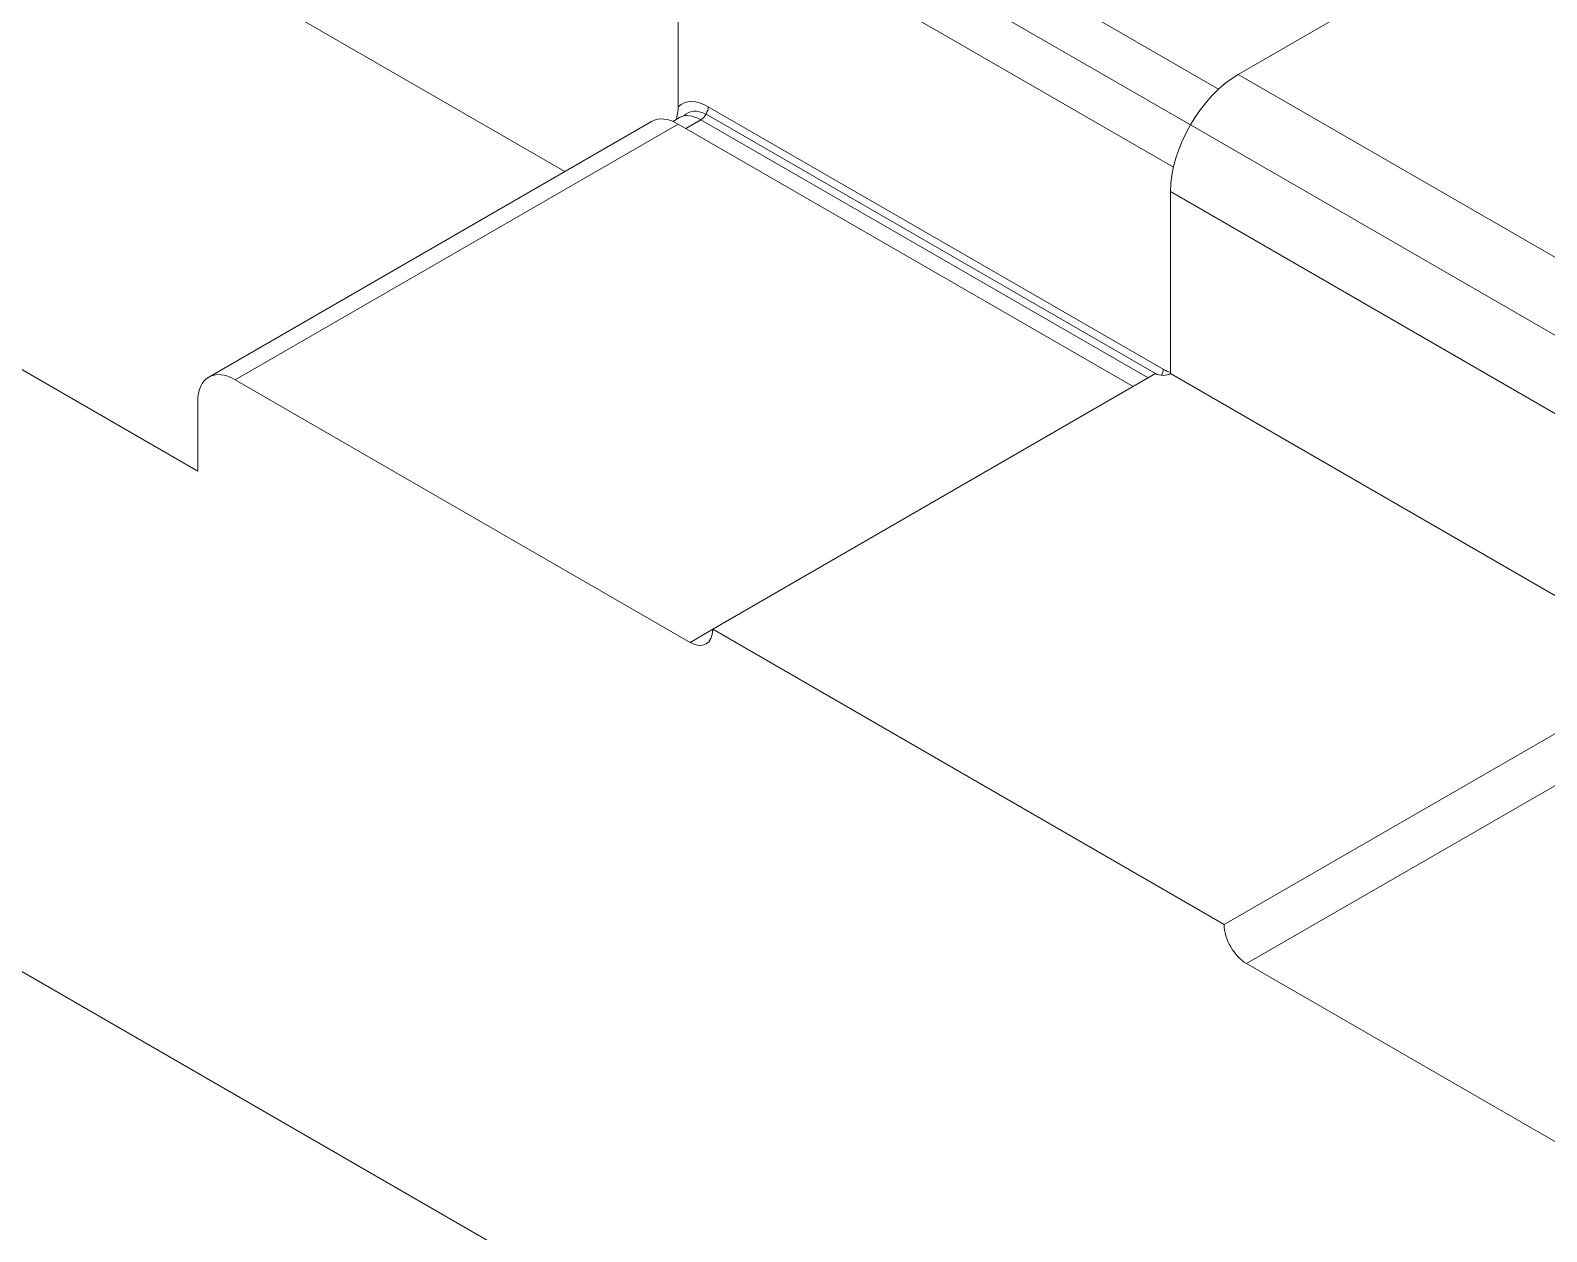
# Model space of a CAD drawing. Header units: millimetres. Extents: x 409 to 1151, y 1574 to 2099.
# Drawn here: x 918.7 to 969.1, y 1756.3 to 1796.2 of the extents above; entities that cross this region are included whole.
import ezdxf

# ---------------------------------------------------------------- set-up
doc = ezdxf.new("R2010")
doc.units = ezdxf.units.MM
doc.layers.add('core', color=7, linetype='Continuous', lineweight=20)

msp = doc.modelspace()

# ---------------------------------------------------------------- linework, layer by layer
at = {"layer": 'core', "linetype": 'Continuous'}
for p, q in [((983.836, 1809.196), (958.865, 1794.779)), ((958.212, 1794.291), (941.754, 1803.793)), ((957.276, 1793.101), (940.695, 1802.674)), ((940.256, 1793.706), (940.256, 1801.197)), ((956.714, 1791.695), (940.256, 1801.197)), ((924.292, 1781.6), (892.976, 1799.68)), ((936.488, 1791.551), (922.656, 1799.537)), ((958.865, 1794.779), (975.357, 1785.257)), ((941.255, 1793.706), (956.368, 1784.981)), ((939.373, 1793.217), (924.658, 1784.721)), ((940.299, 1793.344), (940.079, 1793.217)), ((941.005, 1793.274), (940.506, 1792.985)), ((941.005, 1793.274), (955.868, 1784.693)), ((956.118, 1784.837), (941.182, 1793.46)), ((925.54, 1784.634), (940.256, 1793.13)), ((955.369, 1784.404), (940.256, 1793.13)), ((973.768, 1783.579), (957.276, 1793.101)), ((956.617, 1790.886), (956.617, 1784.837)), ((956.617, 1790.886), (973.11, 1781.364)), ((925.54, 1784.634), (940.653, 1775.908)), ((941.402, 1776.341), (956.118, 1784.837)), ((956.617, 1784.837), (973.11, 1775.315)), ((924.292, 1781.6), (924.292, 1783.913)), ((892.976, 1779.676), (1006.82, 1713.948)), ((940.653, 1775.908), (941.402, 1776.341)), ((941.402, 1776.341), (958.394, 1766.53)), ((958.394, 1766.53), (973.11, 1775.026)), ((959.143, 1765.233), (973.859, 1773.729)), ((959.143, 1765.233), (974.256, 1756.507))]:
    msp.add_line(p, q, dxfattribs=at)
for centre, major_axis, start_param, end_param in [((958.865, 1792.184), (1.589, 2.753), 0.785398, 2.356194), ((941.255, 1792.265), (-0.883, 1.529), 5.497787, 6.425082), ((941.005, 1793.562), (-0.177, -0.306), 0.785398, 2.356194), ((940.256, 1791.688), (0.883, -1.529), 2.356194, 3.141592), ((941.005, 1792.12), (-0.706, 1.223), 5.497787, 6.283185), ((941.255, 1792.265), (0.706, -1.223), 2.430886, 3.319322), ((925.54, 1783.192), (-0.883, 1.529), 5.497787, 7.068583), ((956.368, 1784.981), (0.353, 0), 3.926991, 5.497787), ((956.118, 1784.837), (-0.177, -0.306), 1.712683, 2.356194), ((956.368, 1785.846), (0.53, -0.918), 5.497787, 5.837643), ((940.653, 1776.773), (0.53, -0.918), 5.497787, 7.068583), ((959.143, 1766.098), (0.53, -0.918), 3.926991, 5.497787)]:
    msp.add_ellipse(centre, major_axis=major_axis, ratio=0.57735, start_param=start_param, end_param=end_param, dxfattribs=at)
msp.add_open_spline([(940.191, 1793.281), (940.196, 1793.3), (940.201, 1793.319), (940.21, 1793.359), (940.215, 1793.38), (940.224, 1793.422), (940.228, 1793.443), (940.239, 1793.506), (940.245, 1793.547), (940.25, 1793.598), (940.251, 1793.608), (940.253, 1793.628), (940.254, 1793.638), (940.255, 1793.668), (940.256, 1793.687), (940.256, 1793.706)], degree=3, knots=[0, 0, 0, 0, 0.130372, 0.130372, 0.27531, 0.27531, 0.420248, 0.420248, 0.710124, 0.710124, 0.782593, 0.782593, 0.855062, 0.855062, 1, 1, 1, 1], dxfattribs=at)

doc.saveas('drawing.dxf')
